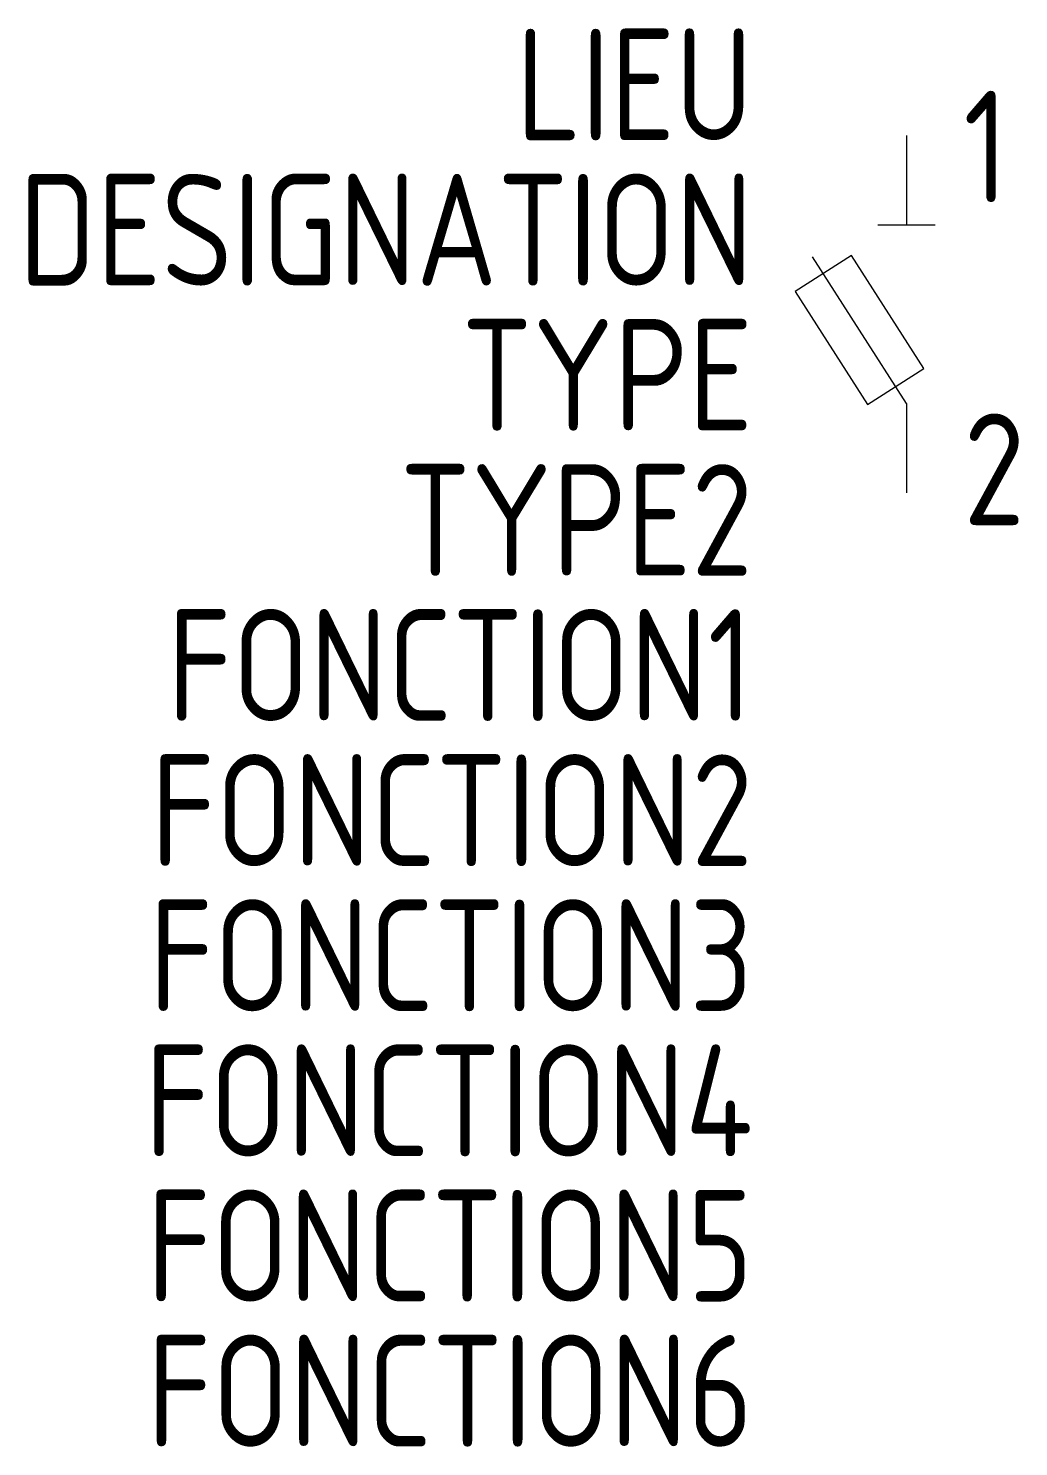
# Model space of a CAD drawing. Extents: x -19.7 to 2.5, y -29.4 to 2.4.
import ezdxf
from ezdxf.enums import TextEntityAlignment as Align

# ---------------------------------------------------------------- set-up
doc = ezdxf.new("R2010")
doc.units = 0
for name, color, linetype in [('SYMB_FIL', 3, 'Continuous'), ('SYMB_TXT_CONTACT', 2, 'Continuous'), ('SYMB_TXT_NOM', 3, 'Continuous')]:
    doc.layers.add(name, color=color, linetype=linetype)
doc.styles.add('NET2_5', font='isocp.shx', dxfattribs={"width": 0.9, "height": 2.5})

msp = doc.modelspace()

# ---------------------------------------------------------------- linework, layer by layer
at = {"layer": 'SYMB_FIL'}
for p, q in [((0, 0), (0, -2)), ((-0.64, -2), (0.64, -2)), ((0, -6), (-2.102, -2.715)), ((0, -6), (0, -8))]:
    msp.add_line(p, q, dxfattribs=at)
msp.add_lwpolyline([(-0.874, -6.025), (0.389, -5.217), (-1.228, -2.69), (-2.491, -3.498)], close=True, dxfattribs=at)

# ---------------------------------------------------------------- texts
at = {"layer": 'SYMB_TXT_CONTACT', "style": 'NET2_5', "width": 0.9, "flags": 8}
for tag, p, s in [('1', (1.275, -1.5), '1'), ('2', (1.275, -8.727), '2')]:
    msp.add_attdef(tag, p, s, height=2.5, dxfattribs=at)
at = {"layer": 'SYMB_TXT_NOM', "style": 'NET2_5', "width": 0.9, "flags": 8}
for tag, text, p in [('LIEU', '', (-3.435, -0.111)), ('DESIGNATION', 'F?', (-3.435, -3.361)), ('TYPE', '?A', (-3.435, -6.611)), ('TYPE2', '', (-3.435, -9.861)), ('FONCTION1', '', (-3.435, -13.111)), ('FONCTION2', '', (-3.435, -16.361)), ('FONCTION3', '', (-3.435, -19.611)), ('FONCTION4', '', (-3.435, -22.861)), ('FONCTION5', '', (-3.435, -26.111)), ('FONCTION6', '', (-3.435, -29.361))]:
    msp.add_attdef(tag, text=text, height=2.5, dxfattribs=at).set_placement(p, align=Align.RIGHT)

doc.saveas('drawing.dxf')
